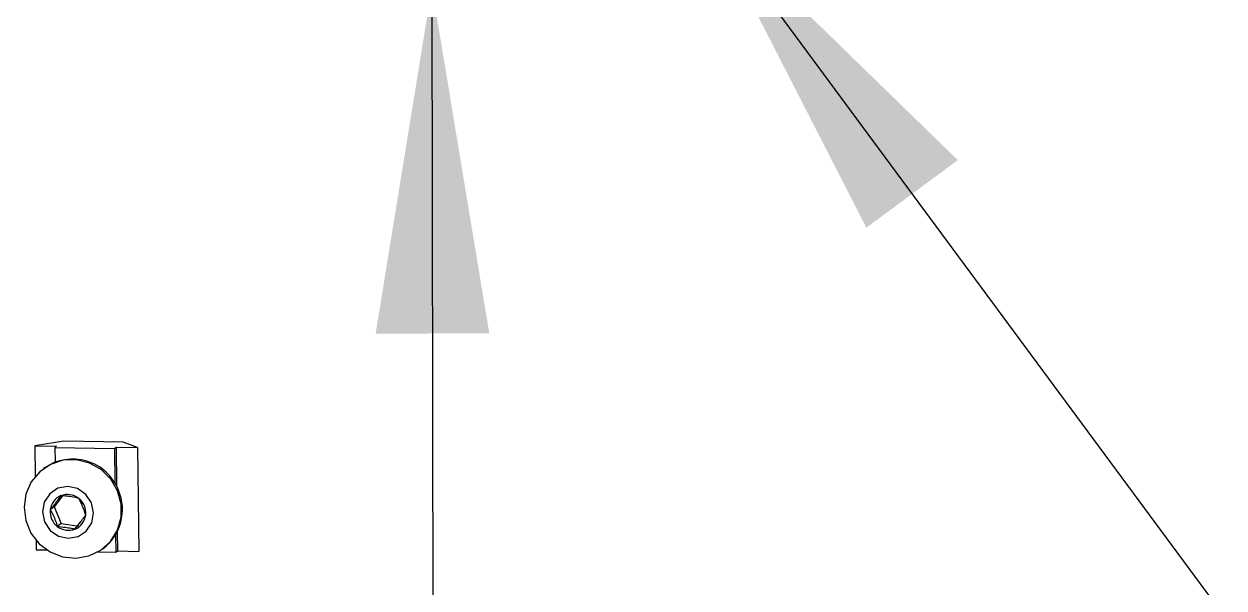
# Model space of a CAD drawing. Header units: millimetres. Extents: x 0 to 279, y 0 to 216.
# Drawn here: x 85.98 to 97.44, y 105.06 to 110.44 of the extents above; entities that cross this region are included whole.
import ezdxf

# ---------------------------------------------------------------- set-up
doc = ezdxf.new("R2010")
doc.units = ezdxf.units.MM
doc.layers.add('TITLE_BLOCK_BORDER', color=7, linetype='Continuous')
doc.dimstyles.new('SLDDIMSTYLE0', dxfattribs={"dimtxt": 0.18, "dimasz": 3.302, "dimexe": 0, "dimexo": 0.0625, "dimgap": 0, "dimtad": 0, "dimtih": 1, "dimtoh": 1, "dimdec": 0, "dimrnd": 1e-09, "dimzin": 0, "dimdsep": 46, "dimtxsty": 'Standard', "dimsah": 1, "dimcen": 0.09, "dimadec": 0, "dimazin": 0, "dimtfac": 3.302, "dimtdec": 0, "dimtofl": 0, "dimtmove": 0, "dimatfit": 3, "dimfxl": 1, "dimfrac": 2, "dimtolj": 1, "dimtzin": 0, "dimarcsym": 0})

msp = doc.modelspace()

# ---------------------------------------------------------------- linework, layer by layer
at = {"color": 7, "linetype": 'Continuous', "lineweight": 25}
for p, q in [((86.359, 106.463), (86.084, 106.417)), ((86.928, 106.454), (86.359, 106.463)), ((86.084, 106.417), (86.29, 106.414)), ((86.084, 106.417), (86.088, 106.128)), ((86.29, 106.414), (86.275, 106.402)), ((86.275, 106.402), (86.843, 106.393)), ((86.275, 106.402), (86.276, 106.262)), ((86.843, 106.393), (86.859, 106.404)), ((86.843, 106.393), (86.848, 106.062)), ((86.859, 106.404), (87.065, 106.401)), ((86.859, 106.404), (86.864, 106.033)), ((87.065, 106.401), (86.928, 106.454)), ((87.065, 106.401), (87.077, 105.411)), ((86.175, 106.207), (86.167, 106.201)), ((86.349, 105.941), (86.269, 105.836)), ((86.269, 105.836), (86.231, 105.808)), ((86.269, 105.836), (86.336, 105.676)), ((86.336, 105.676), (86.298, 105.649)), ((86.336, 105.676), (86.504, 105.651)), ((86.854, 105.57), (86.856, 105.403)), ((86.869, 105.598), (86.872, 105.415)), ((86.096, 105.516), (86.097, 105.427)), ((86.724, 105.431), (86.732, 105.437)), ((86.097, 105.427), (86.198, 105.425)), ((86.685, 105.406), (86.856, 105.403)), ((86.856, 105.403), (86.872, 105.415)), ((86.872, 105.415), (87.077, 105.411))]:
    msp.add_line(p, q, dxfattribs=at)
at = {"color": 7, "linetype": 'Continuous', "lineweight": 25, "flags": 128}
for points in [[(86.874, 105.989), (86.809, 106.101), (86.716, 106.191), (86.604, 106.254), (86.48, 106.284), (86.353, 106.28), (86.234, 106.241), (86.13, 106.171), (86.049, 106.074), (85.998, 105.958), (85.98, 105.832), (85.996, 105.705), (86.046, 105.586), (86.126, 105.484), (86.229, 105.406), (86.348, 105.359), (86.475, 105.346), (86.599, 105.368), (86.712, 105.423), (86.805, 105.507), (86.872, 105.614), (86.907, 105.737), (86.907, 105.864), (86.874, 105.989)], [(86.625, 105.874), (86.571, 105.955), (86.491, 106.01), (86.397, 106.031), (86.303, 106.013), (86.225, 105.961), (86.172, 105.882), (86.155, 105.787), (86.175, 105.692), (86.229, 105.611), (86.309, 105.556), (86.403, 105.536), (86.496, 105.553), (86.575, 105.605), (86.627, 105.685), (86.645, 105.779), (86.625, 105.874)]]:
    msp.add_lwpolyline(points, dxfattribs=at)
at = {"color": 7, "linetype": 'Continuous', "lineweight": 25}
for centre, radius, start, end in [((86.445, 105.822), 0.47, 21.5866, 124.9659), ((86.395, 105.79), 0.165, 112.1159, 173.5354), ((86.396, 105.784), 0.17, 51.4586, 111.5232), ((86.393, 105.778), 0.177, 353.4811, 51.9938), ((86.456, 105.81), 0.464, 306.5181, 23.3823), ((86.407, 105.788), 0.177, 173.4811, 231.9938), ((86.405, 105.777), 0.165, 292.1159, 353.5354), ((86.404, 105.782), 0.17, 231.4586, 291.5232)]:
    msp.add_arc(centre, radius, start, end, dxfattribs=at)
for points, knots in [([(86.333, 105.943), (86.32, 105.925), (86.299, 105.895), (86.261, 105.846), (86.24, 105.82), (86.231, 105.808)], [0, 0, 0, 0, 0.439117, 0.751367, 1, 1, 1, 1]), ([(86.502, 105.917), (86.48, 105.923), (86.442, 105.931), (86.38, 105.939), (86.348, 105.942), (86.333, 105.943)], [0, 0, 0, 0, 0.439117, 0.751367, 1, 1, 1, 1]), ([(86.569, 105.758), (86.566, 105.766), (86.558, 105.793), (86.541, 105.84), (86.52, 105.885), (86.506, 105.909), (86.502, 105.917)], [0, 0, 0, 0, 0.156025, 0.493707, 0.819058, 1, 1, 1, 1]), ([(86.231, 105.808), (86.236, 105.8), (86.249, 105.776), (86.271, 105.731), (86.288, 105.684), (86.296, 105.657), (86.298, 105.649)], [0, 0, 0, 0, 0.180942, 0.506293, 0.843975, 1, 1, 1, 1]), ([(86.467, 105.624), (86.483, 105.644), (86.512, 105.68), (86.546, 105.726), (86.562, 105.748), (86.569, 105.758)], [0, 0, 0, 0, 0.439117, 0.751367, 1, 1, 1, 1]), ([(86.298, 105.649), (86.324, 105.647), (86.369, 105.643), (86.428, 105.633), (86.455, 105.627), (86.467, 105.624)], [0, 0, 0, 0, 0.439117, 0.751367, 1, 1, 1, 1])]:
    msp.add_open_spline(points, degree=3, knots=knots, dxfattribs=at)

# ---------------------------------------------------------------- leaders
at = {"layer": 'TITLE_BLOCK_BORDER'}
for points in [[(92.498, 111.477), (101.678, 99.058)], [(89.875, 110.792), (89.924, 82.608)]]:
    msp.add_leader(points, dimstyle='SLDDIMSTYLE0', dxfattribs=at)

doc.saveas('drawing.dxf')
